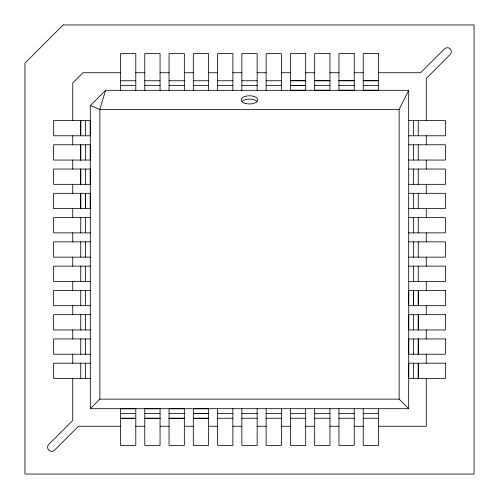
<?xml version="1.0" encoding="UTF-8"?>
<svg xmlns="http://www.w3.org/2000/svg" width="499" height="499" viewBox="0 0 499 499"><rect width="100%" height="100%" fill="white"/><g stroke="black" fill="none" stroke-linecap="round" stroke-linejoin="round"><path stroke-width="0.75" d="M105.595 90.307L99.862 109.418L99.862 399.138L90.307 408.693L90.307 105.595L105.595 90.307L408.693 90.307L408.693 408.693L90.307 408.693M408.693 408.693L399.138 399.138L399.138 109.418L408.693 90.307M120.502 72.729L82.959 72.729L72.729 82.959L72.729 120.502M135.79 72.729L144.772 72.729M160.06 72.729L169.042 72.729M184.331 72.729L193.313 72.729M208.601 72.729L217.583 72.729M232.871 72.729L241.853 72.729M257.147 72.729L266.129 72.729M281.417 72.729L290.399 72.729M305.687 72.729L314.669 72.729M329.958 72.729L338.94 72.729M354.228 72.729L363.21 72.729M378.498 72.729L420.538 72.729L444.584 48.84A3.961 3.961 0 0 1 450.185 48.858A3.961 3.961 0 0 1 450.167 54.453L426.271 78.462L426.271 120.502M290.399 80.695L305.687 80.695M314.669 80.695L329.958 80.695M338.94 80.695L354.228 80.695M363.21 80.695L378.498 80.695M120.502 80.751L135.79 80.751M144.772 80.751L160.06 80.751M169.042 80.751L184.331 80.751M193.313 80.751L208.601 80.751M217.583 80.751L232.871 80.751M241.853 80.751L257.147 80.751M266.129 80.751L281.417 80.751M290.399 80.751L305.687 80.751M314.669 80.751L329.958 80.751M338.94 80.751L354.228 80.751M363.21 80.751L378.498 80.751M290.399 85.472L305.687 85.472M314.669 85.472L329.958 85.472M338.94 85.472L354.228 85.472M363.21 85.472L378.498 85.472M120.502 85.529L135.79 85.529M144.772 85.529L160.06 85.529M169.042 85.529L184.331 85.529M193.313 85.529L208.601 85.529M217.583 85.529L232.871 85.529M241.853 85.529L257.147 85.529M266.129 85.529L281.417 85.529M290.399 85.529L305.687 85.529M399.138 109.418L99.862 109.418L90.307 105.595M408.693 120.502L445.382 120.502L445.382 135.79L408.693 135.79M408.693 144.772L445.382 144.772L445.382 160.06L408.693 160.06M408.693 169.042L445.382 169.042L445.382 184.331L408.693 184.331M408.693 193.313L445.382 193.313L445.382 208.601L408.693 208.601M90.307 217.583L53.618 217.583L53.618 232.871L90.307 232.871M408.693 217.583L445.382 217.583L445.382 232.871L408.693 232.871M90.307 241.853L53.618 241.853L53.618 257.147L90.307 257.147M408.693 241.853L445.382 241.853L445.382 257.147L408.693 257.147M90.307 266.129L53.618 266.129L53.618 281.417L90.307 281.417M408.693 266.129L445.382 266.129L445.382 281.417L408.693 281.417M90.307 290.399L53.618 290.399L53.618 305.687L90.307 305.687M90.307 314.669L53.618 314.669L53.618 329.958L90.307 329.958M90.307 338.94L53.618 338.94L53.618 354.228L90.307 354.228M90.307 363.21L53.618 363.21L53.618 378.498L90.307 378.498M99.862 399.138L399.138 399.138M193.313 413.471L208.601 413.471M217.583 413.471L232.871 413.471M241.853 413.471L257.147 413.471M266.129 413.471L281.417 413.471M290.399 413.471L305.687 413.471M314.669 413.471L329.958 413.471M338.94 413.471L354.228 413.471M363.21 413.471L378.498 413.471M120.502 413.528L135.79 413.528M144.772 413.528L160.06 413.528M169.042 413.528L184.331 413.528M193.313 413.528L208.601 413.528M120.502 418.249L135.79 418.249M144.772 418.249L160.06 418.249M169.042 418.249L184.331 418.249M193.313 418.249L208.601 418.249M217.583 418.249L232.871 418.249M241.853 418.249L257.147 418.249M266.129 418.249L281.417 418.249M290.399 418.249L305.687 418.249M314.669 418.249L329.958 418.249M338.94 418.249L354.228 418.249M363.21 418.249L378.498 418.249M120.502 418.305L135.79 418.305M144.772 418.305L160.06 418.305M169.042 418.305L184.331 418.305M193.313 418.305L208.601 418.305M120.502 426.271L78.462 426.271L54.572 450.16A4.086 4.086 0 0 1 49.638 450.803L48.79 450.148A4.086 4.086 0 0 1 48.802 444.372L72.729 420.538L72.729 378.498M135.79 426.271L144.772 426.271M160.06 426.271L169.042 426.271M184.331 426.271L193.313 426.271M208.601 426.271L217.583 426.271M232.871 426.271L241.853 426.271M257.147 426.271L266.129 426.271M281.417 426.271L290.399 426.271M305.687 426.271L314.669 426.271M329.958 426.271L338.94 426.271M354.228 426.271L363.21 426.271M378.498 426.271L426.271 426.271L426.271 378.498M426.271 135.79L426.271 144.772M426.271 160.06L426.271 169.042M426.271 184.331L426.271 193.313M426.271 208.601L426.271 217.583M426.271 232.871L426.271 241.853M426.271 257.147L426.271 266.129M426.271 281.417L426.271 290.399M426.271 305.687L426.271 314.669M426.271 329.958L426.271 338.94M426.271 354.228L426.271 363.21M418.305 290.399L418.305 305.687M418.305 314.669L418.305 329.958M418.305 338.94L418.305 354.228M418.305 363.21L418.305 378.498M418.249 120.502L418.249 135.79M418.249 144.772L418.249 160.06M418.249 169.042L418.249 184.331M418.249 193.313L418.249 208.601M418.249 217.583L418.249 232.871M418.249 241.853L418.249 257.147M418.249 266.129L418.249 281.417M418.249 290.399L418.249 305.687M418.249 314.669L418.249 329.958M418.249 338.94L418.249 354.228M418.249 363.21L418.249 378.498M413.528 290.399L413.528 305.687M413.528 314.669L413.528 329.958M413.528 338.94L413.528 354.228M413.528 363.21L413.528 378.498M413.471 120.502L413.471 135.79M413.471 144.772L413.471 160.06M413.471 169.042L413.471 184.331M413.471 193.313L413.471 208.601M413.471 217.583L413.471 232.871M413.471 241.853L413.471 257.147M413.471 266.129L413.471 281.417M413.471 290.399L413.471 305.687M378.498 408.693L378.498 445.382L363.21 445.382L363.21 408.693M354.228 408.693L354.228 445.382L338.94 445.382L338.94 408.693M329.958 408.693L329.958 445.382L314.669 445.382L314.669 408.693M305.687 408.693L305.687 445.382L290.399 445.382L290.399 408.693M281.417 90.307L281.417 53.618L266.129 53.618L266.129 90.307M281.417 408.693L281.417 445.382L266.129 445.382L266.129 408.693M257.147 90.307L257.147 53.618L241.853 53.618L241.853 90.307M257.147 408.693L257.147 445.382L241.853 445.382L241.853 408.693M232.871 90.307L232.871 53.618L217.583 53.618L217.583 90.307M232.871 408.693L232.871 445.382L217.583 445.382L217.583 408.693M208.601 90.307L208.601 53.618L193.313 53.618L193.313 90.307M184.331 90.307L184.331 53.618L169.042 53.618L169.042 90.307M160.06 90.307L160.06 53.618L144.772 53.618L144.772 90.307M135.79 90.307L135.79 53.618L120.502 53.618L120.502 90.307M85.529 193.313L85.529 208.601M85.529 217.583L85.529 232.871M85.529 241.853L85.529 257.147M85.529 266.129L85.529 281.417M85.529 290.399L85.529 305.687M85.529 314.669L85.529 329.958M85.529 338.94L85.529 354.228M85.529 363.21L85.529 378.498M85.472 120.502L85.472 135.79M85.472 144.772L85.472 160.06M85.472 169.042L85.472 184.331M85.472 193.313L85.472 208.601M80.751 120.502L80.751 135.79M80.751 144.772L80.751 160.06M80.751 169.042L80.751 184.331M80.751 193.313L80.751 208.601M80.751 217.583L80.751 232.871M80.751 241.853L80.751 257.147M80.751 266.129L80.751 281.417M80.751 290.399L80.751 305.687M80.751 314.669L80.751 329.958M80.751 338.94L80.751 354.228M80.751 363.21L80.751 378.498M80.695 120.502L80.695 135.79M80.695 144.772L80.695 160.06M80.695 169.042L80.695 184.331M80.695 193.313L80.695 208.601M72.729 135.79L72.729 144.772M72.729 160.06L72.729 169.042M72.729 184.331L72.729 193.313M72.729 208.601L72.729 217.583M72.729 232.871L72.729 241.853M72.729 257.147L72.729 266.129M72.729 281.417L72.729 290.399M72.729 305.687L72.729 314.669M72.729 329.958L72.729 338.94M72.729 354.228L72.729 363.21M242.308 101.135A8.308 4.104 0 0 1 256.692 101.135M63.173 24.95L24.95 63.173L24.95 474.05L474.05 474.05L474.05 24.95L63.173 24.95M305.687 53.618L290.399 53.618L290.399 90.307L305.687 90.25L305.687 53.618M329.958 53.618L314.669 53.618L314.669 90.25L329.958 90.25L329.958 53.618M354.228 53.618L338.94 53.618L338.94 90.25L354.228 90.25L354.228 53.618M378.498 53.618L363.21 53.618L363.21 90.25L378.498 90.25L378.498 53.618M90.25 120.502L53.618 120.502L53.618 135.79L90.25 135.79L90.25 120.502M90.25 144.772L53.618 144.772L53.618 160.06L90.25 160.06L90.25 144.772M90.25 169.042L53.618 169.042L53.618 184.331L90.25 184.331L90.25 169.042M90.307 193.313L53.618 193.313L53.618 208.601L90.307 208.601L90.25 193.313M445.382 290.399L408.693 290.399L408.75 305.687L445.382 305.687L445.382 290.399M445.382 314.669L408.75 314.669L408.75 329.958L445.382 329.958L445.382 314.669M445.382 338.94L408.75 338.94L408.75 354.228L445.382 354.228L445.382 338.94M445.382 363.21L408.75 363.21L408.75 378.498L445.382 378.498L445.382 363.21M135.79 408.75L120.502 408.75L120.502 445.382L135.79 445.382L135.79 408.75M160.06 408.75L144.772 408.75L144.772 445.382L160.06 445.382L160.06 408.75M184.331 408.75L169.042 408.75L169.042 445.382L184.331 445.382L184.331 408.75M208.601 408.75L193.313 408.75L193.313 445.382L208.601 445.382L208.601 408.693M245.346 103.418A8.308 4.104 0 0 0 257.808 99.862A8.308 4.104 0 0 0 245.346 96.307A8.308 4.104 0 0 0 245.346 103.418"/></g></svg>
